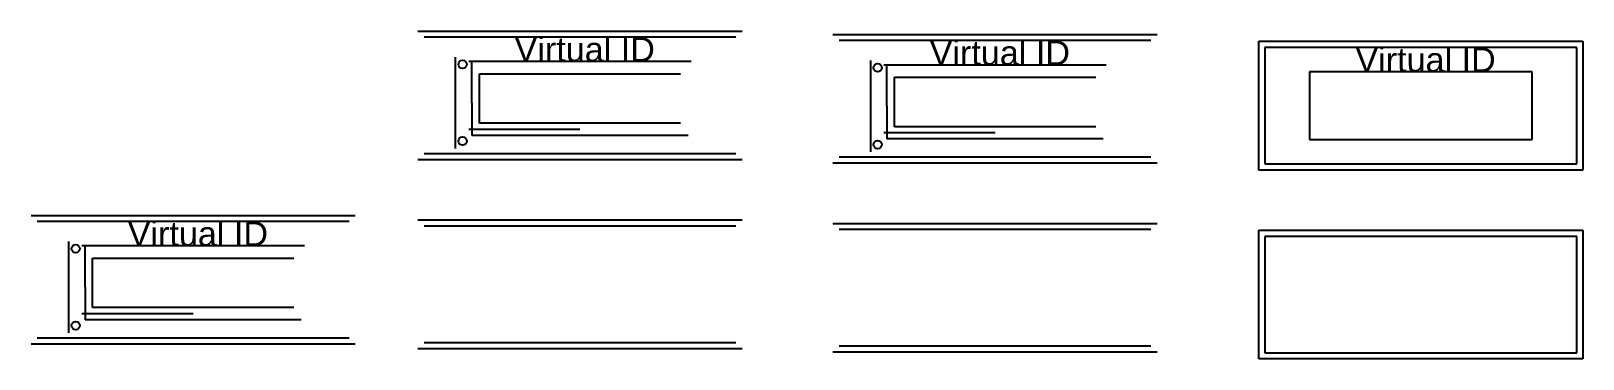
# Model space of a CAD drawing. Header units: millimetres. Extents: x -416 to 331, y 37 to 195.
import ezdxf

# ---------------------------------------------------------------- set-up
doc = ezdxf.new("R2010")
doc.units = ezdxf.units.MM
doc.styles.get("Standard").update_dxf_attribs({"font": 'arial.ttf'})

msp = doc.modelspace()

# ---------------------------------------------------------------- linework, layer by layer
for p, q in [((-229.81, 194.59, -6.5), (-73.81, 194.59, -6.5)), ((-76.81, 191.59, -6.5), (-226.81, 191.59, -6.5)), ((-30.09, 192.94, -3.5), (125.91, 192.94, -3.5)), ((122.91, 189.94, -3.5), (-27.09, 189.94, -3.5)), ((174.76, 158.62, -3.5), (174.76, 189.62, -3.5)), ((174.76, 189.62, -3.5), (330.76, 189.62, -3.5)), ((330.76, 189.62, -3.5), (330.76, 127.62, -3.5)), ((-211.81, 182.04, -7.8), (-211.81, 138.04, -7.8)), ((-98.31, 179.84, -6.5), (-205.31, 179.84, -6.5)), ((-203.81, 160.04, -7.8), (-203.81, 179.84, -7.8)), ((-12.09, 180.39, -4.8), (-12.09, 136.39, -4.8)), ((177.76, 186.62, -3.5), (177.76, 130.62, -3.5)), ((327.76, 186.62, -3.5), (177.76, 186.62, -3.5)), ((327.76, 130.62, -3.5), (327.76, 186.62, -3.5)), ((-200.21, 160.04, -7.8), (-200.21, 174.04, -7.8)), ((-200.21, 174.04, -7.8), (-103.41, 174.04, -7.8)), ((101.41, 178.19, -3.5), (-5.59, 178.19, -3.5)), ((-4.09, 158.39, -4.8), (-4.09, 178.19, -4.8)), ((-0.49, 158.39, -4.8), (-0.49, 172.39, -4.8)), ((-0.49, 172.39, -4.8), (96.31, 172.39, -4.8)), ((306.26, 174.87, -3.5), (199.26, 174.87, -3.5)), ((199.26, 174.87, -3.5), (199.26, 142.37, -3.5)), ((306.26, 142.37, -3.5), (306.26, 174.87, -3.5)), ((-203.81, 160.04, -7.8), (-203.81, 144.34, -7.8)), ((-200.21, 150.14, -7.8), (-200.21, 160.04, -7.8)), ((-4.09, 158.39, -4.8), (-4.09, 142.69, -4.8)), ((-0.49, 148.49, -4.8), (-0.49, 158.39, -4.8)), ((174.76, 127.62, -3.5), (174.76, 158.62, -3.5)), ((-103.41, 150.14, -7.8), (-200.21, 150.14, -7.8)), ((-205.31, 147.34, -6.5), (-151.81, 147.34, -6.5)), ((-99.81, 144.34, -7.8), (-203.81, 144.34, -7.8)), ((-5.59, 145.69, -3.5), (47.91, 145.69, -3.5)), ((99.91, 142.69, -4.8), (-4.09, 142.69, -4.8)), ((96.31, 148.49, -4.8), (-0.49, 148.49, -4.8)), ((199.26, 142.37, -3.5), (252.76, 142.37, -3.5)), ((252.76, 142.37, -3.5), (306.26, 142.37, -3.5)), ((-226.81, 135.59, -6.5), (-76.81, 135.59, -6.5)), ((-73.81, 132.59, -6.5), (-229.81, 132.59, -6.5)), ((125.91, 130.94, -3.5), (-30.09, 130.94, -3.5)), ((-27.09, 133.94, -3.5), (122.91, 133.94, -3.5)), ((330.76, 127.62, -3.5), (174.76, 127.62, -3.5)), ((177.76, 130.62, -3.5), (327.76, 130.62, -3.5)), ((-415.92, 105.79, 26.5), (-259.92, 105.79, 26.5)), ((-262.92, 102.79, 26.5), (-412.92, 102.79, 26.5)), ((-397.92, 93.24, 25.2), (-397.92, 49.24, 25.2)), ((-284.42, 91.04, 26.5), (-391.42, 91.04, 26.5)), ((-389.92, 71.24, 25.2), (-389.92, 91.04, 25.2)), ((-386.32, 71.24, 25.2), (-386.32, 85.24, 25.2)), ((-386.32, 85.24, 25.2), (-289.52, 85.24, 25.2)), ((-389.92, 71.24, 25.2), (-389.92, 55.54, 25.2)), ((-386.32, 61.34, 25.2), (-386.32, 71.24, 25.2)), ((-289.52, 61.34, 25.2), (-386.32, 61.34, 25.2)), ((-391.42, 58.54, 26.5), (-337.92, 58.54, 26.5)), ((-285.92, 55.54, 25.2), (-389.92, 55.54, 25.2)), ((-412.92, 46.79, 26.5), (-262.92, 46.79, 26.5)), ((-259.92, 43.79, 26.5), (-415.92, 43.79, 26.5))]:
    msp.add_line(p, q)
at = {"extrusion": (-1.49025e-16, -2.22045e-16, -1)}
for p, q in [((-415.92, 105.79, -3.5), (-259.92, 105.79, -3.5)), ((-262.92, 102.79, -3.5), (-412.92, 102.79, -3.5)), ((-229.81, 103.59, -3.5), (-73.81, 103.59, -3.5)), ((-76.81, 100.59, -3.5), (-226.81, 100.59, -3.5)), ((-30.09, 101.94, -0.5), (125.91, 101.94, -0.5)), ((122.91, 98.94, -0.5), (-27.09, 98.94, -0.5)), ((174.76, 67.62, -0.5), (174.76, 98.62, -0.5)), ((174.76, 98.62, -0.5), (330.76, 98.62, -0.5)), ((330.76, 98.62, -0.5), (330.76, 36.62, -0.5)), ((177.76, 95.62, -0.5), (177.76, 39.62, -0.5)), ((327.76, 95.62, -0.5), (177.76, 95.62, -0.5)), ((327.76, 39.62, -0.5), (327.76, 95.62, -0.5)), ((174.76, 36.62, -0.5), (174.76, 67.62, -0.5)), ((-412.92, 46.79, -3.5), (-262.92, 46.79, -3.5)), ((-259.92, 43.79, -3.5), (-415.92, 43.79, -3.5)), ((-73.81, 41.59, -3.5), (-229.81, 41.59, -3.5)), ((-226.81, 44.59, -3.5), (-76.81, 44.59, -3.5)), ((125.91, 39.94, -0.5), (-30.09, 39.94, -0.5)), ((-27.09, 42.94, -0.5), (122.91, 42.94, -0.5)), ((177.76, 39.62, -0.5), (327.76, 39.62, -0.5)), ((330.76, 36.62, -0.5), (174.76, 36.62, -0.5))]:
    msp.add_line(p, q, dxfattribs=at)
at = {"extrusion": (1, -9.16829e-16, 0)}
for p, q in [((330.76, 76.62, 1.5), (330.76, 58.62, 1.5)), ((330.76, 58.62, 1.5), (330.76, 58.62, 27.5))]:
    msp.add_line(p, q, dxfattribs=at)
at = {"extrusion": (1, 0, 0)}
msp.add_line((330.76, 67.62, -0.5), (330.76, 67.62, 1.5), dxfattribs=at)
for centre in [(-208.31, 178.54, -7.8), (-8.59, 176.89, -4.8), (-208.31, 141.54, -7.8), (-8.59, 139.89, -4.8), (-394.42, 89.74, 25.2), (-394.42, 52.74, 25.2)]:
    msp.add_circle(centre, 2)

# ---------------------------------------------------------------- texts
at = {"color": 5}
for p in [(-183.28, 179.84, -0.7), (16.45, 178.19, 2.3), (221.29, 174.87, 2.3), (-369.39, 91.04, 32.3)]:
    msp.add_text('Virtual ID', height=11.75, dxfattribs=at).set_placement(p)

doc.saveas('drawing.dxf')
